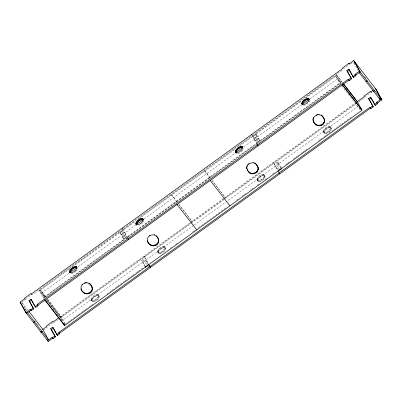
<?xml version="1.0" encoding="UTF-8"?>
<svg xmlns="http://www.w3.org/2000/svg" width="402" height="402" viewBox="0 0 402 402"><rect width="100%" height="100%" fill="white"/><g stroke="black" fill="none" stroke-linecap="round" stroke-linejoin="round"><path stroke-width="0.3" stroke-dasharray="2.01 1.51" d="M77.475 269.159L77.596 268.466M91.179 299.671C91.822 296.787 95.118 294.083 98.118 294.646C101.475 297.641 95.515 302.269 92.359 301.465L91.179 299.671L91.983 301.088M91.847 300.535C92.495 297.651 95.787 294.947 98.791 295.51L99.168 295.887M91.309 300.224L91.691 300.601C94.706 301.158 98.716 298.183 98.495 295.023M143.936 220.452L143.449 221.934L142.78 221.07M157.519 251.662C158.162 248.778 161.453 246.074 164.458 246.637C167.815 249.627 161.855 254.26 158.7 253.456L157.519 251.662L158.323 253.079M158.187 252.526C158.835 249.642 162.127 246.939 165.127 247.501L165.508 247.878M157.649 252.215L158.031 252.592C161.046 253.149 165.056 250.175 164.835 247.014M243.31 149.112L243.431 148.418M257.009 179.624C257.657 176.739 260.948 174.036 263.953 174.599C267.31 177.594 261.35 182.222 258.195 181.418L257.009 179.624L257.813 181.041M257.682 180.488C258.325 177.604 261.622 174.9 264.622 175.463L264.998 175.84M257.144 180.176L257.521 180.553C260.536 181.116 264.551 178.136 264.33 174.976M309.756 100.394L308.686 102.696M323.339 131.6C323.987 128.715 327.278 126.012 330.278 126.575C333.64 129.57 327.68 134.198 324.52 133.394L323.339 131.6L324.143 133.017M324.012 132.464C324.655 129.58 327.947 126.876 330.952 127.439L331.328 127.816M323.474 132.152L323.851 132.529C326.866 133.087 330.881 130.112 330.66 126.952M77.109 269.943L75.757 271.576L73.898 272.923M242.944 149.896L240.692 152.263M142.861 222.758L141.197 224.301L139.268 225.356M121.972 235.708L124.218 233.778M125.761 238.989L126.65 238.205M252.737 136.579L253.411 137.444L255.672 135.534M256.295 141.489L258.104 139.961M146.157 260.129L143.001 262.818L141.625 260.315L145.102 258.205L145.775 259.069L142.293 261.179L143.675 263.687L146.825 260.993L146.157 260.129L148.207 263.496L144.73 265.606L144.057 264.742L147.534 262.632M147.011 267.345L149.273 265.436M278.279 162.745L275.114 165.423L274.445 164.559L277.606 161.88L279.646 165.237L276.179 167.358L275.506 166.493L278.978 164.368L279.646 165.237M276.877 168.986L280.043 166.307L280.712 167.172L277.546 169.85L275.506 166.493M307.022 104.239L307.917 103.505M25.557 298.797L31.718 294.339L31.989 294.837L43.456 286.536M343.393 68.697L348.604 64.923M21.688 302.294L25.356 299.641L25.085 299.143M43.964 286.169L343.192 69.536M350.725 64.084L352.971 62.456M119.143 232.431L39.175 290.334L44.913 297.726M123.193 229.502L251.697 136.459M256.27 133.147L336.559 75.038M69.938 268.772L40.451 290.123L45.803 297.018M72.481 266.933L119.253 233.065M124.339 229.386L135.524 221.286M139.082 218.708L235.683 148.77M239.24 146.192L251.948 136.992M256.526 133.675L301.264 101.284M305.842 97.972L335.836 76.254L341.187 83.154M68.918 273.38L41.974 292.887L45.416 297.324M78.068 266.752L120.776 235.833M125.861 232.15L135.519 225.155M144.162 218.899L234.657 153.378M243.813 146.75L253.471 139.755M257.536 136.811L301.259 105.153M309.902 98.897L337.358 79.018L340.801 83.455M44.255 297.038L123.057 239.984M127.635 236.672L255.752 143.906M260.33 140.594L339.64 83.169L340.404 84.159M45.908 297.008L40.17 289.611L44.336 297.194L43.351 297.927L123.112 240.175M128.198 236.497L255.873 144.052M260.446 140.74L340.725 82.616M127.459 237.723L43.627 298.425L38.899 289.832L45.019 297.721M127.972 237.356L208.382 179.116M209.402 178.393L255.642 144.916M256.149 144.549L341.002 83.113L336.273 74.526L342.403 82.42M41.803 330.072L42.798 329.354M61.993 320.695L59.933 316.947L190.121 222.713M190.518 222.396L223.195 198.744M223.597 198.472L355.278 103.108M52.948 322.66L46.788 327.117L47.064 327.615L44.31 329.61M190.287 223.261L60.21 317.444L46.823 300.193M190.794 222.894L223.467 199.241M223.969 198.874L356.589 102.857M364.624 97.018L371.257 92.214L371.533 92.711L372.448 92.048M53.697 322.816L58.777 319.138M59.285 318.771L190.789 223.577M191.236 223.271L355.845 104.088M358.805 101.927L364.9 97.515M193.573 225.452L62.998 319.992L46.944 299.294M194.081 225.08L357.875 106.49M65.787 323.771L67.817 322.303M68.325 321.937L69.847 320.831M70.355 320.464L75.435 316.786M75.943 316.419L77.465 315.319M77.973 314.952L81.018 312.746M81.526 312.379L83.048 311.274M83.556 310.907L85.078 309.806M85.586 309.439L88.631 307.234M89.138 306.862L90.661 305.761M91.169 305.394L94.219 303.188M106.907 293.998L109.45 292.159M109.957 291.792L111.48 290.691M111.987 290.324L115.032 288.118M115.54 287.752L117.062 286.646M117.57 286.279L122.645 282.606M123.153 282.234L124.675 281.134M125.188 280.767L130.263 277.089M130.771 276.722L132.293 275.621M132.801 275.254L135.846 273.048M136.353 272.682L137.876 271.576M138.383 271.209L143.464 267.531M169.91 248.386L171.438 247.28M175.503 244.331L177.031 243.23M192.799 231.808L194.834 230.336M198.397 227.758L203.482 224.075M203.99 223.708L226.884 207.136M236.547 200.136L238.074 199.03M242.14 196.086L243.667 194.98M244.175 194.613L245.702 193.508M249.773 190.563L251.3 189.458M251.808 189.086L253.33 187.985M257.401 185.036L258.928 183.93M265.034 179.513L266.556 178.408M272.662 173.986L274.189 172.88M280.294 168.463L281.817 167.358M285.887 164.413L287.415 163.307M287.922 162.941L289.45 161.835M293.52 158.885L295.043 157.78M295.55 157.413L297.078 156.308M297.586 155.941L300.641 153.73M301.148 153.363L302.676 152.257M303.183 151.891L304.711 150.785M305.218 150.418L308.269 148.207M318.444 140.841L319.967 139.735M320.479 139.368L323.53 137.157M324.037 136.791L325.565 135.685M326.072 135.318L331.163 131.635M331.67 131.263L333.193 130.158M333.705 129.791L338.791 126.107M339.298 125.741L340.826 124.635M341.333 124.268L346.418 120.585M346.931 120.213L350.996 117.268M254.968 139.077L257.943 137.258M257.406 143.504L259.385 142.293M121.58 232.597L124.067 231.095M123.52 237.326L126.494 235.507M281.088 170.267L282.083 169.664M239.728 152.876L237.863 153.574L236.487 153.443M72.928 273.37L70.657 273.491M303.415 105.59L304.188 105.55M364.775 76.626L366.639 79.028M354.921 64.064L353.408 62.119L358.323 71.053M370.86 91.847L371.533 92.711M336.549 75.023L342.293 82.425M341.298 83.149L335.564 75.757L339.73 83.34M341.645 85.802L360.664 110.274L359.524 108.198M330.278 126.575L330.952 127.439M330.791 127.504L331.464 128.369M329.68 126.399L330.354 127.263M330.67 128.198L331.343 129.062M328.906 126.439L329.58 127.308M308.6 101.008L309.274 101.872M330.303 128.987L330.977 129.851M328.007 126.695L328.675 127.56M329.715 129.811L330.389 130.675M327.042 127.143L327.71 128.007M328.952 130.615L329.62 131.479M326.077 127.756L326.746 128.62M328.052 131.348L328.725 132.218M325.178 128.489L325.851 129.354M327.092 131.962L327.761 132.826M324.414 129.293L325.082 130.163M304.42 104.435L305.093 105.299M326.122 132.409L326.796 133.273M323.826 130.122L324.494 130.987M325.223 132.665L325.896 133.529M323.459 130.906L324.133 131.771M324.449 132.705L325.117 133.57M323.851 132.529L324.52 133.394M263.953 174.599L264.622 175.463M264.461 175.528L265.134 176.393M263.355 174.423L264.024 175.292M264.34 176.222L265.013 177.086M262.576 174.468L263.25 175.332M263.978 177.011L264.647 177.875M261.677 174.719L262.345 175.584M263.39 177.835L264.059 178.699M260.712 175.166L261.38 176.031M240.919 150.665L241.587 151.529M262.622 178.639L263.29 179.508M259.747 175.78L260.421 176.644M261.727 179.377L262.395 180.242M258.853 176.513L259.521 177.377M260.762 179.985L261.431 180.85M258.084 177.322L258.752 178.186M259.798 180.433L260.466 181.302M257.496 178.146L258.169 179.011M258.893 180.689L259.566 181.553M257.129 178.93L257.803 179.794M236.416 152.75L237.085 153.614M258.119 180.729L258.793 181.593M257.521 180.553L258.195 181.418M210.296 178.071L204.171 170.172L210.181 178.066M212.206 180.533L225.477 197.784L212.09 180.528M208.613 178.252L208.894 178.764M177.131 202.08L171.006 194.186L177.016 202.075M179.041 204.548L192.312 221.798L178.93 204.543M175.448 202.266L175.729 202.774M164.458 246.637L165.127 247.501M164.971 247.567L165.639 248.431M163.86 246.461L164.534 247.325M164.85 248.26L165.518 249.124M163.086 246.501L163.755 247.366M164.483 249.044L165.152 249.908M162.182 246.753L162.855 247.622M163.895 249.868L164.569 250.737M161.217 247.205L161.89 248.069M163.127 250.677L163.8 251.541M160.252 247.813L160.926 248.677M162.232 251.411L162.905 252.275M159.358 248.552L160.031 249.416M161.267 252.024L161.941 252.888M158.589 249.356L159.262 250.22M160.303 252.471L160.976 253.335M158.001 250.18L158.674 251.044M159.403 252.722L160.071 253.592M157.639 250.969L158.308 251.833M158.624 252.768L159.298 253.632M158.031 252.592L158.7 253.456M144.635 256.994L143.951 256.114L145.102 258.205M141.625 260.315L142.303 261.194M142.991 262.807L143.675 263.687M146.097 268.099L144.73 265.606M98.118 294.646L98.791 295.51M98.631 295.576L99.299 296.44M97.52 294.47L98.194 295.334M98.51 296.269L99.178 297.133M96.746 294.51L97.415 295.38M98.143 297.058L98.817 297.922M95.842 294.767L96.515 295.631M97.555 297.882L98.229 298.746M94.877 295.214L95.55 296.078M75.084 270.712L75.757 271.576M96.787 298.686L97.46 299.55M93.917 295.827L94.586 296.691M95.892 299.425L96.565 300.289M93.018 296.56L93.691 297.425M94.927 300.033L95.601 300.897M92.249 297.364L92.922 298.234M93.962 300.48L94.636 301.349M91.666 298.194L92.334 299.058M93.063 300.736L93.731 301.601M91.299 298.977L91.968 299.842M92.284 300.776L92.957 301.641M91.691 300.601L92.359 301.465M47.818 299.47L61.204 316.726L65.28 324.138M47.717 299.485L61.476 317.223M46.552 299.691L59.933 316.947M46.552 299.998L65.37 324.308M31.321 293.973L31.989 294.837M24.688 298.776L25.356 299.641M27.803 310.022L21.768 302.239L26.678 311.178M24.547 307.826L26.808 310.746M37.657 324.731L34.748 320.831M367.383 79.988L367.659 80.485M277.606 161.88L278.978 164.368M280.043 166.307L281.41 168.795M275.114 165.423L273.305 162.483L274.445 164.559M276.179 167.358L277.546 169.85M252.556 135.886L253.411 137.444M144.619 256.978L145.775 259.069M146.825 260.993L148.207 263.496M144.057 264.742L144.986 266.431"/><path stroke-width="0.6" d="M81.857 290.405L81.586 289.902C83.706 296.194 93.978 293.169 91.947 286.857C94.626 294.832 82.923 296.631 81.003 288.867L81.274 289.37C79.249 283.058 89.52 280.033 91.641 286.319L89.013 283.073L89.284 283.571M148.187 242.376L147.911 241.878C150.031 248.17 160.303 245.14 158.277 238.833C160.956 246.808 149.248 248.607 147.333 240.843L147.604 241.341C145.579 235.034 155.85 232.009 157.971 238.296L156.202 235.879L156.478 236.376M258.305 168.463L257.772 166.8C260.818 173.101 249.863 177.006 247.682 170.342C243.627 164.076 255.144 159.202 257.461 166.262L256.069 164.323M247.682 170.342L247.406 169.845C249.376 175.448 258.335 173.865 258.029 167.966M313.168 120.113L312.892 119.615L313.424 121.283C311.399 114.972 321.67 111.947 323.791 118.238L321.163 114.987L321.434 115.485M314.007 122.319L313.736 121.821C315.856 128.107 326.128 125.082 324.097 118.771C326.781 126.751 315.073 128.55 313.153 120.786M69.471 271.692C70.119 268.807 73.41 266.104 76.415 266.667L76.792 267.044C77.013 270.204 73.003 273.184 69.983 272.626L69.471 271.692L70.28 273.114M70.144 272.556C70.792 269.677 74.084 266.973 77.084 267.531L69.938 272.641M135.811 223.683C136.459 220.798 139.75 218.095 142.755 218.658L143.132 219.035C143.353 222.195 139.343 225.17 136.323 224.612L135.811 223.683L136.615 225.1L135.946 224.236M136.484 224.547C137.127 221.663 140.424 218.959 143.424 219.522L142.755 218.658M235.306 151.644C235.954 148.765 239.245 146.062 242.245 146.619L242.627 146.996C242.848 150.162 238.833 153.137 235.818 152.579L235.306 151.644L236.11 153.067L235.441 152.202M235.979 152.509C236.622 149.629 239.914 146.926 242.919 147.484L242.245 146.619M301.636 103.621C302.279 100.736 305.575 98.033 308.575 98.596L308.952 98.972C309.173 102.133 305.163 105.113 302.148 104.555L301.636 103.621L302.304 104.485C302.952 101.605 306.244 98.902 309.249 99.46L308.575 98.596M126.896 236.592L123.731 239.27L122.354 236.763L125.831 234.652L124.454 232.15L121.298 234.843L119.917 232.336L123.399 230.225L122.258 228.15M349.554 64.235L348.881 63.37L342.248 68.174L342.524 68.672L31.321 293.973L31.044 293.475L24.411 298.274L24.688 298.776L20.1 302.098L25.879 312.61L41.074 332.338L42.069 331.62L41.793 331.122L48.582 339.866L42.798 329.354L29.029 311.46M47.009 339.534L47.587 340.589L52.175 337.268L53.119 338.63L55.441 336.946L50.692 328.67L52.682 327.228L57.431 335.509L59.752 333.826L58.808 332.464L370.011 107.163L370.956 108.525L373.277 106.847L368.528 98.565L370.518 97.123L375.267 105.404L377.589 103.726L377.312 103.224L381.9 99.902L376.121 89.39L353.745 60.546L349.157 63.868L348.881 63.37M25.879 312.61L30.467 309.289L31.411 310.651L33.733 308.972L28.989 300.691L30.974 299.249L35.431 307.002M126.886 236.577L128.037 238.667L348.303 79.184L349.248 80.551L351.569 78.867L346.82 70.586L348.81 69.149L353.559 77.425L355.881 75.747L354.936 74.385L359.524 71.064L353.745 60.546M33.733 308.972L29.658 301.555L31.647 300.113M351.569 78.867L347.494 71.45L349.484 70.013M136.539 224.422L143.147 219.638M235.678 152.639L242.793 147.489M302.279 104.419L309.394 99.264M30.974 299.249L35.723 307.53L38.044 305.847L37.1 304.485L128.027 238.652L128.71 239.532L348.976 80.048L348.303 79.184M30.743 309.786L33.064 308.108M35.054 306.666L37.376 304.982M348.579 79.681L350.901 78.003M353.559 77.425L352.891 76.561L355.212 74.883L354.936 74.385M30.467 309.289L31.14 310.153L26.552 313.475L20.1 302.098M38.044 305.847L37.773 305.349L128.695 239.517M354.403 61.395L360.197 71.928L359.192 72.631L373.714 91.5L374.709 90.777L374.433 90.279L381.9 99.902M355.609 75.249L360.197 71.928M33.346 322.233L34.341 321.515L27.547 312.756M365.986 81.39L366.981 80.671L359.524 71.064M33.617 322.731L34.612 322.012L34.341 321.515M366.257 81.887L367.252 81.169L366.981 80.671M42.723 329.409L46.391 326.751L46.119 326.253L52.752 321.449L53.024 321.952L58.948 317.66M357.117 101.796L364.227 96.651L363.956 96.148L370.589 91.349L370.86 91.847L373.106 90.219M55.441 336.946L51.361 329.534L53.35 328.092L52.682 327.228M373.277 106.847L369.197 99.43L371.187 97.987L370.518 97.123M44.773 299.902L64.652 325.525L362.021 110.213L357.308 101.636L343.549 83.902M377.589 103.726L376.639 102.359L381.227 99.038L375.438 88.51M52.446 337.765L54.767 336.082M56.757 334.645L59.079 332.962M370.282 107.661L372.604 105.982M374.594 104.54L376.915 102.857M41.074 332.338L40.798 331.841L48.255 341.454L52.843 338.132L52.175 337.268M59.752 333.826L59.476 333.328L370.679 108.027L370.011 107.163M281.41 168.795L277.943 170.92L279.752 173.86M367.252 81.169L374.709 90.777M376.639 102.359L377.312 103.224M355.212 74.883L355.881 75.747M346.82 70.586L347.494 71.45M368.528 98.565L369.197 99.43M343.439 83.907L357.594 102.148M342.258 84.591L361.76 109.731M342.147 84.591L362.021 110.213M307.977 98.425L308.651 99.289M307.203 98.465L307.872 99.329M306.299 98.716L306.972 99.58M305.334 99.163L306.007 100.028M304.374 99.776L305.043 100.641M303.475 100.51L304.148 101.374M302.706 101.319L303.379 102.183M302.123 102.143L302.791 103.007M301.756 102.927L302.425 103.791M258.049 145.886L256.24 142.946L259.707 140.821L258.335 138.328L255.175 141.007L253.803 138.519L257.27 136.394L255.903 133.901L252.737 136.579L251.597 134.504M241.647 146.449L242.321 147.313M240.873 146.489L241.542 147.353M239.974 146.74L240.642 147.604M239.009 147.187L239.677 148.052M238.044 147.8L238.713 148.665M237.145 148.534L237.818 149.398M236.381 149.343L237.049 150.207M235.793 150.167L236.461 151.031M235.426 150.951L236.095 151.815M210.04 180.242L229.919 205.864M176.875 204.251L196.754 229.874M142.157 218.482L142.826 219.346M141.378 218.522L142.052 219.391M140.479 218.778L141.152 219.643M139.514 219.226L140.182 220.09M138.549 219.839L139.223 220.703M137.655 220.572L138.323 221.437M136.886 221.376L137.559 222.246M136.298 222.205L136.971 223.07M135.931 222.989L136.605 223.854M76.415 266.667L77.084 267.531M75.817 266.496L76.486 267.36M75.038 266.536L75.712 267.4M74.139 266.787L74.812 267.652M73.174 267.235L73.847 268.099M72.209 267.848L72.883 268.712M71.315 268.581L71.983 269.446M70.546 269.39L71.219 270.255M69.958 270.214L70.631 271.079M69.591 270.998L70.265 271.863M44.883 299.897L64.375 325.027M37.1 304.485L37.773 305.349M58.808 332.464L59.476 333.328M28.989 300.691L29.658 301.555M50.692 328.67L51.361 329.534M34.612 322.012L42.069 331.62M323.52 117.736L324.374 119.273M257.19 165.765L258.044 167.297M157.695 237.798L158.554 239.331M91.365 285.822L92.224 287.355M379.066 97.641L380.222 99.746L373.438 91.003L373.714 91.5M371.478 98.52L375.267 105.404M370.679 108.027L370.956 108.525M348.81 69.149L352.891 76.561M348.976 80.048L349.248 80.551M324.359 119.942L324.635 120.439M322.027 115.816L322.298 116.314M324.278 121.168L324.555 121.665M323.866 122.359L324.138 122.856M318.836 114.148L319.108 114.645M323.143 123.444L323.419 123.942M317.53 114.198L317.806 114.696M322.168 124.344L322.439 124.841M316.253 114.56L316.525 115.057M320.997 124.997L321.273 125.494M319.721 125.364L319.992 125.861M318.419 125.409L318.691 125.906M313.384 117.198L313.661 117.696M317.178 125.143L317.454 125.64M312.972 118.394L313.248 118.891M316.093 124.57L316.364 125.067M315.228 123.741L315.5 124.238M255.697 163.84L255.973 164.338M254.833 163.011L255.104 163.508M257.953 169.192L258.225 169.689M253.742 162.443L254.019 162.941M257.536 170.383L257.813 170.88M256.818 171.468L257.089 171.966M255.838 172.368L256.114 172.865M254.672 173.021L254.943 173.518M248.758 163.237L249.029 163.735M253.391 173.388L253.667 173.885M247.778 164.137L248.054 164.634M252.089 173.433L252.361 173.93M247.059 165.222L247.33 165.719M250.853 173.167L251.124 173.664M246.642 166.418L246.918 166.915M249.763 172.594L250.034 173.096M246.838 168.136L246.562 167.639L246.823 168.81M248.898 171.765L249.17 172.262M158.539 240.004L158.81 240.502M158.458 241.225L158.73 241.723M154.252 234.477L154.524 234.974M158.041 242.421L158.318 242.919M157.323 243.506L157.599 244.004M156.348 244.406L156.619 244.903M155.177 245.059L155.453 245.557M149.263 235.276L149.539 235.773M153.901 245.421L154.172 245.918M152.594 245.471L152.871 245.969M151.358 245.2L151.629 245.702M150.268 244.632L150.544 245.13M149.403 243.803L149.68 244.3M149.263 265.421L150.413 267.511L148.589 264.556L145.439 267.25L145.077 266.596M92.209 288.028L92.485 288.525M89.877 283.902L90.148 284.4M92.128 289.249L92.405 289.747M91.716 290.445L91.988 290.942M86.686 282.234L86.958 282.732M90.993 291.53L91.269 292.028M85.38 282.279L85.656 282.777M90.018 292.43L90.289 292.927M84.103 282.646L84.375 283.144M88.847 293.083L89.123 293.581M87.571 293.445L87.842 293.942M81.958 284.199L82.229 284.696M86.264 293.495L86.541 293.993M85.028 293.224L85.304 293.726M83.943 292.656L84.214 293.153M83.073 291.827L83.35 292.324M63.481 323.404L64.652 325.525M53.35 328.092L57.431 335.509M52.843 338.132L53.119 338.63M31.14 310.153L31.411 310.651M47.391 339.876L48.255 341.454"/></g></svg>
